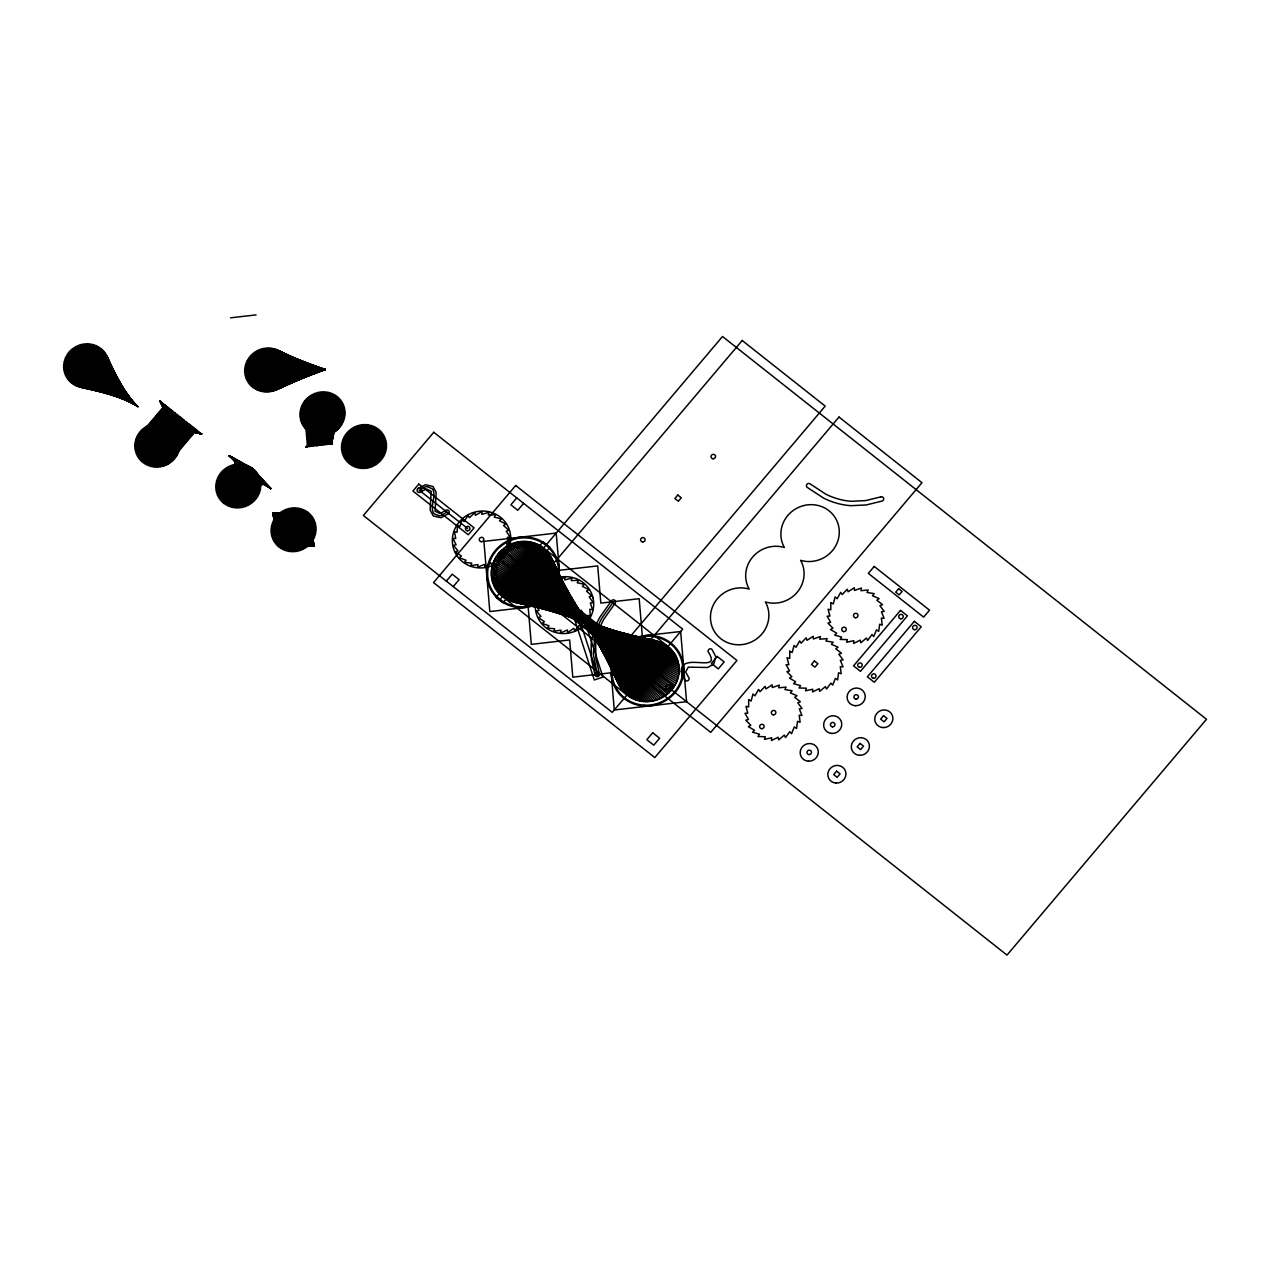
<?xml version="1.0" encoding="UTF-8"?>
<svg xmlns="http://www.w3.org/2000/svg" width="1270" height="1270" viewBox="0 0 1270 1270"><rect width="100%" height="100%" fill="white"/><g stroke="black" fill="none" stroke-linecap="round" stroke-linejoin="round"><path stroke-width="1.5" d="M332.47 393.557L331.518 444.008L310.69 432.975M238.538 508.079L239.633 463.947L234.331 507.889M333.724 394.16L331.518 444.008L311.928 433.61M174.911 458.613L177.133 414.512L139.335 459.184M237.125 508.095L239.633 463.947L239.951 507.968M334.915 394.827L331.518 444.008L309.515 432.276M540.512 590.74L540.02 597.916L537.385 597.138L538.734 604.139L535.94 604.028L539.051 610.425L536.305 610.997L540.988 616.379L538.448 617.585L544.385 621.617L542.211 623.395L549.053 625.824L547.386 628.063L554.688 628.745L553.625 631.285L560.943 630.158L560.562 632.873L567.42 630.015L567.738 632.698L573.722 628.301L574.707 630.809L579.438 625.142L581.041 627.301L584.216 620.712M235.728 508.032L239.633 463.947M336.074 395.573L331.518 444.008L313.182 434.165M173.974 459.676L178.371 415.496L140.224 460.216M337.185 396.399L331.518 444.008L308.388 431.483M232.95 507.651L239.22 463.613L244.11 507.143M338.233 397.272L331.518 444.008L314.484 434.657M172.99 460.692L180.038 416.814L137.858 434.689M339.217 398.224L331.518 444.008L307.308 430.641M231.584 507.349L239.22 463.613L242.745 507.492M340.138 399.224L331.518 444.008L306.292 429.72M230.251 506.936L238.808 463.296L245.459 506.698M544.846 589.582L546.259 582.501L548.767 583.597L548.338 576.453L551.085 576.897L548.831 570.151L551.625 569.913L547.703 563.975L550.355 563.07L545.005 558.324L547.386 556.816L540.941 553.561L542.877 551.545L535.75 549.973L537.131 547.561L529.765 547.799L530.495 545.147L523.335 547.148L523.383 544.433L516.906 548.084L516.239 545.465L510.858 550.545L509.54 548.195L505.571 554.371L503.682 552.434L501.38 559.324L499.031 557.927L498.538 565.102L495.903 564.324L497.253 571.325L494.459 571.214L497.57 577.612L494.824 578.183L499.491 583.565L496.951 584.771L502.904 588.804L500.729 590.598L507.571 593.026L505.904 595.265L513.207 595.932L512.143 598.487L519.462 597.36L519.081 600.059L525.939 597.202L526.256 599.9L532.225 595.487L533.225 597.995L537.94 592.328L539.559 594.487L542.719 587.899M586.343 622.395L587.74 615.299L590.264 616.41L589.82 609.267L592.566 609.711L590.312 602.948L593.106 602.726L589.185 596.789L591.852 595.884L586.502 591.137L588.867 589.629L582.422 586.375L584.359 584.343L577.231 582.787L578.612 580.374L571.246 580.596L571.976 577.961L564.832 579.961L564.864 577.247L558.387 580.898L557.736 578.279L552.339 583.359L551.021 581.009L547.053 587.184M228.949 506.46L238.395 462.963L248.079 505.571M340.979 400.288L331.518 444.008L315.817 435.054M171.926 461.629L181.689 418.132L138.62 433.499M227.679 505.904L237.982 462.629L249.333 504.904M226.457 505.269L237.141 461.978L251.698 503.333M225.282 504.555L236.315 461.327L253.857 501.491M224.155 503.777L235.49 460.661L255.778 499.428M329.216 444.278L341.773 401.415M170.815 462.518L183.769 419.767M542.861 592.137L545.163 585.248M342.471 402.574L326.914 444.532L300.387 409.654M371.189 467.217L382.651 438.134L367.236 424.593M169.656 463.344L186.261 421.735L141.303 430.228M369.84 467.662L382.651 438.134L365.839 424.482M343.106 403.781L324.866 444.77L300.752 408.321M368.459 468.011L382.651 438.134L364.442 424.466M367.078 468.297L382.651 438.134L363.029 424.529M343.646 405.019L322.818 445.008L301.18 407.003M168.45 464.09L189.579 424.355L153.448 467.074M365.665 468.487L382.651 438.134L361.617 424.688M321.294 445.183L344.122 406.305M364.268 468.598L382.651 438.134L360.22 424.91M362.855 468.614L382.651 438.134L358.838 425.228M319.5 445.389L344.503 407.606M361.442 468.551L382.651 438.134L357.473 425.64M368.633 424.783L357.076 441.071L372.507 466.693M318.23 445.532L344.805 408.94M360.045 468.408L382.651 438.134L356.14 426.117M316.69 445.706L345.011 410.289M358.664 468.17L382.651 438.134L354.838 426.672M369.999 425.053L357.076 441.071L373.793 466.09M138.525 458.105L175.895 413.528M135.017 442.5L165.925 405.654L179.88 447.246M134.747 445.23L167.18 406.638L179.657 448.612M143.272 462.963L181.277 417.798M145.574 464.455L183.356 419.433L139.446 432.356M150.717 466.534L187.5 422.719L142.319 429.26M156.258 467.296L191.23 425.672L145.732 426.704M157.655 467.265L192.072 426.323L146.955 425.99M163.243 466.328L194.977 428.625M135.287 441.134L165.513 405.32M136.525 454.549L172.99 411.242L177.276 455.12M141.176 461.2L179.213 416.163M154.845 467.233L190.405 425.021M159.067 467.154L192.897 426.99M135.636 439.801L165.1 405.003M134.731 446.611L168.005 407.289M136.017 453.279L172.148 410.575L136.065 438.483M137.779 456.962L175.054 412.877M146.812 465.09L184.594 420.418L140.335 431.276M149.384 466.138L186.674 422.069M160.48 466.963L193.723 427.641M167.195 464.756L196.628 429.943M446.326 581.12L452.199 574.183L459.105 579.644L453.247 586.581M516.747 497.888L510.873 504.825L517.779 510.286L523.653 503.364M499.554 600.059L722.519 336.502L1206.5 719.28L1006.999 955.103L523.018 572.31M134.826 443.865L166.767 406.305M134.81 447.977L168.831 407.956M135.588 451.993L171.323 409.924M144.399 463.74L182.531 418.782M152.067 466.852L188.754 423.704L143.415 428.339M165.91 465.36L196.215 429.609M134.985 449.326L169.672 408.607L178.959 451.294M135.239 450.675L170.498 409.273L178.467 452.596M137.112 455.771L174.228 412.226L176.562 456.327M142.192 462.121L180.451 417.147M161.861 466.693L194.548 428.292L149.542 424.783M164.592 465.884L195.802 429.276L150.876 424.307M357.315 467.868L382.651 438.134L353.568 427.323M148.082 465.645L185.849 421.402M613.315 602.028L601.901 618.077A75.565 72.263 -26.9 0 0 595.027 635.302L593.296 653.971L597.281 674.354L578.326 616.061M345.138 411.655L315.151 445.881L310.848 395.224M355.981 467.455L382.651 438.134L352.33 428.038M371.348 425.418L357.076 441.071L375.047 465.423M345.186 413.02L313.88 446.04L309.658 396.002M354.679 466.979L382.651 438.134L351.139 428.815M345.138 414.401L312.595 446.183L308.531 396.859M372.666 425.847L357.076 441.071L376.253 464.677M420.878 491.823L426.291 488.918L431.165 491.236L430.133 510.127L433.276 515.953L440.912 517.747L448.532 513.699A2.286 2.191 -26.9 0 0 448.596 510.572A2.286 2.191 -26.9 0 0 445.389 510.635L439.976 513.524L435.118 511.207L436.134 492.331L432.991 486.505L425.355 484.711L417.735 488.759M353.409 466.423L382.651 438.134L350.012 429.673M446.961 512.159L441.389 515.493A8.017 7.668 -26.9 0 1 438.848 515.683L434.261 513.842A5.858 5.604 -26.9 0 1 433.213 512.524C430.133 505.333 436.134 497.126 433.054 489.918A5.858 5.604 -26.9 0 0 432.006 488.617L427.418 486.775A8.017 7.668 -26.9 0 0 424.878 486.966L419.306 490.283L467.709 528.574M352.187 465.788L382.651 438.134L348.933 430.578M344.995 415.766L311.071 446.357L302.974 403.209M318.564 435.594L305.959 446.945L332.311 433.276M373.952 426.371L357.076 441.071L377.428 463.852M350.996 465.074L382.651 438.134L347.901 431.562M309.785 446.5L344.773 417.131M319.961 435.753L305.959 446.945L333.565 432.61M349.869 464.296L382.651 438.134L346.932 432.61M344.456 418.481L308.515 446.643L304.562 400.891M375.206 426.974L357.076 441.071L378.523 462.963M348.79 463.455L382.651 438.134L346.043 433.689M307.229 446.802L344.059 419.814M321.373 435.816L305.959 446.945L331.026 433.88M347.774 462.534L382.651 438.134L345.218 434.832M376.412 427.641L357.076 441.071L379.587 462.01M343.583 421.116L305.959 446.945L334.772 431.863M322.77 435.785L305.959 446.945L329.708 434.403M343.027 422.402L305.959 446.945L335.931 431.038M346.821 461.55L382.651 438.134L344.472 436.023M342.392 423.64L305.959 446.945L337.042 430.149M377.555 428.387L357.076 441.071L380.571 461.01M341.678 424.847L305.959 446.945L338.106 429.212M324.183 435.673L305.959 446.945L326.977 435.213M136.589 437.182L175.466 413.21L175.768 457.486M345.932 460.518L382.651 438.134L343.789 437.245M340.884 426.022L305.959 446.945L339.09 428.196M325.58 435.483L305.959 446.945L340.027 427.133M345.123 459.422L382.651 438.134L343.186 438.515M378.666 429.197L357.076 441.071L381.508 459.946M344.376 458.295L382.651 438.134L342.662 439.801M137.192 435.912L177.959 415.179M268.875 391.938L309.642 371.38L271.828 348.218M267.462 392.033L308.372 371.523M270.272 391.731L311.182 371.205L273.209 348.504M266.049 392.065L307.086 371.666M271.669 391.462L312.706 371.015M273.034 391.096L313.992 370.872M264.652 392.001L305.816 371.808M343.71 457.105L382.651 438.134L342.233 441.134M274.383 390.652L315.531 370.697M379.714 430.086L357.076 441.071L382.365 458.819M263.255 391.858L304.53 371.967M275.717 390.144L317.055 370.522M261.874 391.62L303.26 372.11L266.224 347.98M223.076 502.936L264.525 483.632L221.218 472.091M277.003 389.541L318.595 370.348M260.509 391.303L301.974 372.253L264.827 348.123M222.059 502.015L263.7 482.981L219.488 474.313M221.107 501.031L262.874 482.33L218.059 476.726M343.122 455.882L382.651 438.134L341.884 442.468M278.257 388.858L320.119 370.173M259.175 390.906L300.958 372.364M220.218 499.999L262.033 481.663L216.948 479.282M279.463 388.112L321.405 370.03L280.765 351.822M257.873 390.43L299.926 372.491M380.698 431.038L357.076 441.071L383.159 457.66M219.392 498.904L261.62 481.346L216.503 480.616M280.622 387.286L322.945 369.84L281.861 352.647M342.614 454.612L382.651 438.134L341.614 443.833M256.603 389.874L299.672 372.523L262.049 348.678M281.734 386.413L324.215 369.697M218.646 497.776L261.207 481.012L215.884 483.314M255.381 389.239L299.672 372.523L260.683 349.075M282.781 385.461L325.231 369.586L283.893 354.473M342.186 453.326L382.651 438.134L341.424 445.198M217.98 496.586L260.794 480.679L215.709 484.68M381.619 432.038L357.076 441.071L383.873 456.454M283.781 384.445L325.231 369.586L284.813 355.489M254.206 388.525L299.672 372.523L259.334 349.567M284.702 383.381L325.231 369.586L285.671 356.552M341.836 452.009L382.651 438.134L341.344 446.564M217.392 495.363L260.794 480.679L215.614 486.045M253.079 387.747L299.672 372.523L258.032 350.123M285.575 382.27L325.231 369.586L286.448 357.664M216.884 494.094L260.382 480.362L215.694 488.791M382.476 433.102L357.076 441.071L384.508 455.2M341.582 450.659L382.651 438.134L341.328 447.945M252 386.89L299.672 372.523L256.762 350.758M286.353 381.095L325.231 369.586L287.163 358.823M216.456 492.808L260.382 480.362L215.868 490.141M250.984 385.969L299.672 372.523L255.54 351.472M341.408 449.31L382.651 438.134M287.084 379.889L325.231 369.586L287.782 360.029M383.254 434.213L357.076 441.071L385.08 453.93M250.031 385L299.672 372.523L254.349 352.25M216.122 491.49L260.382 480.362M287.719 378.651L325.231 369.586L288.338 361.267M249.142 383.969L299.672 372.523L253.206 353.108M383.953 435.388L357.076 441.071L385.556 452.612M288.274 377.365L325.231 369.586L288.814 362.553M248.317 382.873L299.672 372.523L252.127 354.028M247.587 381.73L299.672 372.523L251.111 355.013M288.75 376.063L325.231 369.586L289.195 363.855M384.588 436.594L357.076 441.071L385.953 451.294M246.904 380.54L299.672 372.523L250.142 356.044M215.614 487.426L260.794 480.679M289.147 374.729L325.231 369.586L289.497 365.188M246.316 379.317L299.672 372.523L249.253 357.14M385.143 437.832L357.076 441.071L386.255 449.945M230.537 317.833L256.095 314.897M289.465 373.38L325.231 369.586L289.703 366.538M245.808 378.063L299.672 372.523L248.428 358.283M245.38 376.761L299.672 372.523L247.666 359.458M289.687 372.015L325.231 369.586L289.83 367.903M385.604 439.103L357.076 441.071L386.477 448.58M144.542 427.482L189.992 424.688M245.047 375.444L299.672 372.523L246.983 360.696M289.814 370.649L325.231 369.586L289.862 369.268M244.792 374.11L299.672 372.523L246.396 361.95M308.261 512.429L272.844 513.366L279.463 547.529M385.985 440.42L357.076 441.071L386.62 447.199M216.154 481.949L261.62 481.346M278.384 546.672L314.325 546.179L307.149 511.619M244.618 372.745L299.672 372.523L245.872 363.252M309.293 513.318L272.844 513.366L280.591 548.307M277.368 545.767L314.325 546.179L305.991 510.873M244.538 371.38L299.672 372.523L245.427 364.569M386.286 441.754L357.076 441.071L386.667 445.833M310.293 514.255L272.844 513.366L281.765 549.021M276.416 544.782L314.325 546.179L304.784 510.191M148.241 425.355L193.31 427.307M244.538 370.014L299.672 372.523L245.078 365.919M311.213 515.271L272.844 513.366L283.004 549.656M275.526 543.75L314.325 546.179L303.546 509.603M386.509 443.103L357.076 441.071L386.62 444.452M244.634 368.633L299.672 372.523L244.808 367.268M312.055 516.334L272.844 513.366L284.258 550.212M217.472 477.996L262.445 481.997M274.717 542.655L314.325 546.179L302.26 509.079M312.833 517.446L272.844 513.366L285.559 550.688M273.971 541.512L314.325 546.179L300.942 508.635M313.547 518.605L272.844 513.366L286.893 551.085M152.241 423.91L197.041 430.26M273.304 540.337L314.325 546.179L299.593 508.286M502.856 596.884L565.341 605.774L543.925 548.338M668.385 646.763L605.981 637.937L627.317 695.309M666.861 645.605L604.329 636.619L625.824 694.103M504.428 597.995L566.991 607.092L545.37 549.592M665.258 644.541L602.663 635.317L624.427 692.801M501.38 595.678L564.499 605.123L542.401 547.179M506.063 599.027L568.658 608.409L546.735 550.942M663.591 643.572L601.424 634.333L623.11 691.404M507.762 599.932L569.897 609.394L547.989 552.371M314.182 519.811L272.844 513.366L288.258 551.402M661.861 642.699L599.757 633.016L621.903 689.943M669.83 648.033L605.981 637.937L628.872 696.436M218.742 475.504L263.287 482.648M509.524 600.742L571.548 610.695L549.164 553.879M76.835 386.159L121.142 393.382M75.581 385.604L120.729 393.065L104.632 352.282M660.067 641.953L598.106 631.698L620.776 688.388M153.622 423.593L197.882 430.927M499.967 594.36L564.499 605.123L540.798 546.1M272.701 539.099L314.325 546.179L298.228 508M511.334 601.44L573.214 612.013L550.227 555.466M74.343 384.969L120.729 393.065L103.791 351.219M78.137 386.636L122.396 394.367M671.179 649.383L605.981 637.937L630.507 697.452M658.241 641.302L596.027 630.063L619.76 686.784M314.722 521.065L272.844 513.366L289.639 551.64M73.168 384.254L120.729 393.065L102.87 350.202M498.665 592.979L564.499 605.123L539.131 545.132M513.191 602.028L575.294 613.648L626.745 648.081M79.47 387.032L123.634 395.351M155.019 423.354L199.12 431.911M656.352 640.778L594.376 628.745L541.417 596.836M672.449 650.811L605.981 637.937L632.206 698.373M72.041 383.476L120.729 393.065L101.87 349.266M272.193 537.845L314.325 546.179L296.831 507.825M515.08 602.504L576.945 614.966L631.571 644.573M497.443 591.503L564.499 605.123L537.4 544.274M80.835 387.35L124.889 396.335M70.961 382.619L120.729 393.065L100.838 348.377M654.447 640.366L592.709 627.428L618.061 683.371M315.198 522.335L272.844 513.366L291.036 551.783M673.624 652.32L605.981 637.937L633.968 699.183M517.017 602.853L578.612 616.283L635.095 642.731M156.432 423.196L200.358 432.895M82.217 387.588L126.127 397.32M170.958 427.053L201.612 433.88L163.401 423.72M496.332 589.963L564.499 605.123L535.622 543.512M69.945 381.714L120.729 393.065L99.727 347.567M271.78 536.543L314.325 546.179L295.434 507.714M652.51 640.064L591.058 626.126L617.379 681.593M220.329 473.17L264.112 483.314M674.688 653.891L605.981 637.937L635.778 699.881M518.954 603.091L580.263 617.585L553.418 562.372M68.993 380.73L120.729 393.065L98.568 346.821M169.799 426.307L201.612 433.88L162.036 423.45M83.614 387.731L127.365 398.304M315.579 523.653L272.844 513.366L292.433 551.847M495.316 588.359L564.499 605.123L533.781 542.877M157.829 423.132L201.612 433.88L160.639 423.259M650.558 639.889L589.391 624.808L616.807 679.783M168.608 425.64L201.612 433.88L167.354 425.037M68.104 379.698L120.729 393.065L97.361 346.138M159.242 423.148L201.612 433.88M675.656 655.542L605.981 637.937L637.635 700.468M271.431 535.226L314.325 546.179L294.021 507.698M520.922 603.218L581.93 618.903L553.926 564.197M85.011 387.794L128.207 398.97M494.395 586.676L564.499 605.123L531.908 542.338M648.573 639.826L588.153 623.824L616.363 677.926M315.881 524.97L272.844 513.366L293.846 551.831M67.294 378.603L120.729 393.065L96.123 345.551M676.497 657.241L605.981 637.937L639.54 700.929M522.891 603.218L583.168 619.887L554.307 566.071M86.423 387.779L129.445 399.955M493.601 584.946L564.499 605.123L529.987 541.925M271.177 533.892L314.325 546.179M66.548 377.46L120.729 393.065L94.837 345.027M646.605 639.889L586.486 622.506L526.844 602.853M316.087 526.32L273.256 513.699L295.259 551.72M677.243 658.987L605.981 637.937L641.461 701.294M222.171 471.043L264.938 483.965M524.875 603.091L644.636 640.08M65.881 376.285L120.729 393.065L93.52 344.583M492.919 583.168L564.499 605.123L528.05 541.639M87.836 387.667L130.683 400.939M271.002 532.527L313.912 545.846L292.608 507.762M677.862 660.797L605.981 637.937L643.414 701.532M316.214 527.685L273.669 514.017L296.656 551.529M65.278 375.063L120.729 393.065L92.17 344.233M492.347 581.342L564.499 605.123L526.097 541.464M89.233 387.477L131.524 401.59M223.202 470.075L265.351 484.299M270.923 531.162L313.499 545.513L291.211 507.905M642.683 640.382L583.581 620.22L615.728 672.227M678.386 662.638L605.981 637.937L645.382 701.643M64.77 373.793L120.729 393.065L90.805 343.964M316.262 529.066L274.082 514.35L298.053 551.244M491.903 579.501L564.499 605.123L524.129 541.401M528.78 602.488L587.74 623.491L554.752 571.802M64.357 372.507L120.729 393.065L89.408 343.773M90.63 387.191L132.763 402.574M678.767 664.512L605.981 637.937L647.351 701.643M270.923 529.796L313.087 545.195L289.814 508.143M640.731 640.794L582.343 619.236L615.775 670.306M224.282 469.154L266.192 484.95M491.569 577.612L564.499 605.123L522.16 541.464M316.198 530.431L274.495 514.683L299.418 550.878M64.008 371.173L120.729 393.065L88.011 343.662M530.717 602.012L588.978 624.475L554.657 573.722M282.908 353.536L324.469 369.665M679.037 666.401L605.981 637.937L649.319 701.516M91.996 386.842L133.588 403.225M271.018 528.415L312.674 544.862L288.433 508.46M638.826 641.318L581.104 618.252L615.934 668.385M491.363 575.707L564.499 605.123L520.176 541.639M63.754 369.84L120.729 393.065L86.598 343.646M316.071 531.797L274.923 515.001L300.768 550.45M225.425 468.297L266.605 485.283M679.18 668.306L605.981 637.937L651.288 701.278M532.622 601.424L590.217 625.459L554.434 575.643M93.345 386.397L134.429 403.892M271.209 527.05L312.245 544.528L287.068 508.857M491.284 573.786L564.499 605.123L518.223 541.941M63.579 368.49L120.729 393.065L85.185 343.71M636.937 641.969L579.85 617.268L616.22 666.464M679.212 670.227L605.981 637.937L653.24 700.913M315.849 533.162L275.336 515.334L302.101 549.926M226.6 467.519L267.017 485.6M534.48 600.726L591.471 626.443L554.085 577.548M63.5 367.109L120.729 393.065L83.788 343.852M491.315 571.865L564.499 605.123L516.287 542.369M271.462 525.701L311.833 544.211L285.734 509.349M94.678 385.874L135.255 404.543L108.109 370.459M679.101 672.147L605.981 637.937L655.177 700.437M63.5 365.744L120.729 393.065L82.391 344.091M315.531 534.511L275.336 515.334L303.387 549.323M279.606 351.076L319.611 370.237M491.474 569.944L564.499 605.123L514.366 542.893M536.289 599.9L592.296 627.11L553.625 579.422M227.838 466.804L267.843 486.267M95.964 385.27L135.668 404.876M678.878 674.068L605.981 637.937L657.066 699.849M271.828 524.351L311.833 544.211L284.416 509.905M63.595 364.363L120.729 393.065L81.01 344.408M278.4 350.409L318.087 370.411M633.301 643.604L577.771 615.617L617.141 662.702M491.76 568.039L564.499 605.123L512.477 543.544M315.135 535.845L275.749 515.668L304.641 548.64M538.067 598.98L593.122 627.761L553.037 581.279M229.108 466.153L268.256 486.585M678.545 675.973L605.981 637.937L658.939 699.151M63.786 362.998L120.729 393.065L79.645 344.821M277.162 349.806L316.293 370.618M97.218 384.588L136.493 405.527L107.236 373.11M272.256 523.034L311.42 543.878L283.147 510.54M492.173 566.134L564.499 605.123L510.651 544.306M260.937 485.315L229.267 455.739L252.936 468.678M275.876 349.298L314.754 370.792M314.658 537.162L275.749 515.668L305.848 547.894M678.069 677.862L605.981 637.937L660.749 698.341M64.04 361.648L120.729 393.065L78.311 345.297M260.906 483.933L229.267 455.739L253.984 469.567M230.41 465.598L269.097 487.251M539.766 597.964L593.963 628.412L552.339 583.105M492.697 564.277L564.499 605.123L508.857 545.163M98.425 383.842L136.906 405.86M272.78 521.748L311.42 543.878L281.924 511.254M260.779 482.584L229.267 455.739L254.968 470.519M274.558 348.853L312.976 370.999M64.405 360.299L120.729 393.065L76.994 345.853M305.34 428.736L331.518 444.008L331.184 393.033M629.888 645.636L576.12 614.315L618.538 659.051M677.497 679.72L605.981 637.937L662.511 697.42M260.572 481.235L229.267 455.739L255.889 471.519M307.007 547.084L276.161 515.985L314.103 538.432M231.759 465.122L269.923 487.902M493.331 562.435L564.499 605.123L507.111 546.148M304.451 427.704L331.518 444.008L329.867 392.605M317.183 435.372L331.518 444.008L328.517 392.24M64.834 358.981L120.729 393.065L75.724 346.488M260.271 479.901L229.267 455.739L256.746 472.583M99.584 383.032L137.319 406.178L106.68 374.38M273.383 520.478L311.007 543.544L280.733 512.048M676.799 681.53L605.981 637.937L664.226 696.389M303.641 426.625L331.518 444.008L327.152 391.97M628.285 646.811L575.707 613.981L619.411 657.304M270.447 348.028L307.848 371.586M494.094 560.626L564.499 605.123L505.428 547.211M233.108 464.709L270.335 488.236M259.874 478.599L229.267 455.739L257.524 473.694M308.118 546.195L276.161 515.985L313.468 539.686M269.049 347.932L306.324 371.761M65.357 357.695L120.729 393.065L74.501 347.202M542.989 595.63L594.789 629.079L550.608 586.613M267.637 347.901L304.784 371.935M302.895 425.482L331.518 444.008L299.847 413.75M675.989 683.323L605.981 637.937L665.861 695.277M263.43 348.361L300.434 372.427M100.695 382.143L137.747 406.511L105.331 376.841M274.05 519.255L311.007 543.544L279.59 512.889M259.413 477.314L229.267 455.739L258.239 474.869M494.951 558.864L564.499 605.123L503.825 548.386M234.505 464.391L270.748 488.553L251.841 467.868M65.961 356.425L120.729 393.065L73.311 347.996M302.228 424.291L331.518 444.008L299.847 415.131M675.068 685.054L605.981 637.937L667.433 694.055M309.166 545.243L276.161 515.985L312.753 540.893M229.267 455.739L258.858 476.075M544.481 594.312L595.201 629.396L549.577 588.296M495.935 557.165L564.499 605.123L502.285 549.64M301.641 423.069L331.518 444.008L299.926 416.497M235.902 464.169L270.748 488.553L250.682 467.122M66.627 355.203L120.729 393.065L72.168 348.837M101.759 381.19L137.747 406.511L104.537 378M274.812 518.065L311.007 543.544L278.511 513.81M625.284 649.43L574.881 613.331L621.459 653.955M674.037 686.721L605.981 637.937L668.941 692.753M310.166 544.243L276.161 515.985L311.96 542.052M301.117 421.799L331.518 444.008L300.101 417.846M67.389 354.012L120.729 393.065L71.088 349.758M497.014 555.514L564.499 605.123L500.84 550.989M237.299 464.01L270.748 488.553L249.476 466.455M545.894 592.931L595.614 629.73L548.449 589.915M672.894 688.34L605.981 637.937L670.354 691.356M102.743 380.19L138.16 406.844L103.68 379.111M275.638 516.922L311.007 543.544L277.495 514.794M300.704 420.513L331.518 444.008L300.355 419.195M623.919 650.859L574.881 613.331L622.649 652.367M68.215 352.869L120.729 393.065L70.072 350.742M238.712 463.947L270.748 488.553L248.237 465.852M498.189 553.942L564.499 605.123L499.475 552.434M276.161 515.985L311.102 543.163M69.104 351.774L120.729 393.065M240.125 463.963L270.748 488.553L246.951 465.328M276.527 515.826L311.007 543.544M241.522 464.074L270.748 488.553L245.634 464.899M242.903 464.264L270.748 488.553L244.284 464.534M620.379 655.59L575.294 613.648L551.196 557.101M106.045 375.634L137.319 406.178M229.679 456.073L260.89 486.68M551.529 584.883L594.376 628.745L618.855 685.101M230.092 456.406L260.763 488.061M299.942 412.385L330.232 444.151L325.755 391.779M230.918 457.057L260.525 489.426M617.792 660.86L576.945 614.966L552.053 558.816M231.759 457.708L260.223 490.776M300.133 411.02L328.708 444.325L324.358 391.668M107.712 371.792L136.081 405.193M232.172 458.041L259.826 492.093M616.617 664.575L578.612 616.283L552.783 560.562M232.997 458.692L259.35 493.411M108.426 369.11L134.842 404.209M233.41 459.026L258.794 494.681M108.648 367.744L134.001 403.558M108.775 366.379L133.175 402.907M233.823 459.359L258.143 495.935M108.839 365.014L131.937 401.923M234.664 460.01L257.429 497.142M554.736 569.881L586.486 622.506L616.029 676.037M108.791 363.633L131.096 401.256M615.823 674.132L554.577 567.96M235.077 460.343L256.651 498.3M108.664 362.267L129.857 400.272M108.458 360.918L129.032 399.621M177.99 435.261L160.131 401.066L172.069 427.879M178.53 436.499L160.131 401.066L173.117 428.752M179.006 437.785L160.131 401.066L174.101 429.704M175.863 431.768L160.131 401.066L179.689 440.42M179.387 439.087L160.131 401.066L175.022 430.705M108.156 359.601L127.778 398.637M235.902 460.994L254.857 500.491M107.775 358.283L126.54 397.653M301.704 405.701L320.262 445.294M161.369 402.05L179.895 441.769M107.299 357.013L125.301 396.669M106.759 355.759L124.46 396.018M162.608 403.034L180.023 443.135M106.124 354.552L123.222 395.034M105.41 353.393L121.983 394.049M163.862 404.019L180.07 444.5M236.728 461.645L252.809 502.444M164.687 404.67L180.023 445.865M302.308 404.431L316.944 445.675M237.569 462.312L250.539 504.158M168.418 407.622L179.34 449.961M238.395 462.963L246.793 506.174M171.736 410.258L177.911 453.882M315.992 392.827L320.532 445.262M306.419 398.748L310.563 446.421M322.945 391.652L327.422 444.484M320.135 391.874L324.612 444.802M317.357 392.43L321.802 445.119M313.341 393.875L317.706 445.595M312.071 394.51L316.436 445.738M307.435 397.78L311.579 446.294M303.736 402.019L307.483 446.77M321.532 391.716L325.898 444.659M318.738 392.112L323.088 444.976M314.658 393.303L318.992 445.452M305.451 399.796L309.277 446.564M239.22 463.613L241.348 507.778M592.836 634.841A77.851 74.454 -26.9 0 1 599.916 617.125L611.616 600.631A2.286 2.191 -26.9 0 1 614.807 600.329A2.286 2.191 -26.9 0 1 614.997 603.44L603.917 619.046A73.295 70.088 -26.9 0 0 597.233 635.762A59.69 57.087 -26.9 0 0 595.693 644.525L595.9 658.273L599.154 672.719A2.286 2.191 -26.9 0 1 597.662 675.545A2.286 2.191 -26.9 0 1 594.82 674.179L591.391 658.844L591.185 644.207A64.326 61.516 -26.9 0 1 592.836 634.841M629.666 650.875A4.572 4.381 -26.9 0 1 630.19 657.066A4.572 4.381 -26.9 0 1 623.792 657.812M748.681 699.77L748.649 706.945L745.966 706.326L747.76 713.216L744.966 713.28L748.49 719.455L745.776 720.185L750.808 725.265L748.347 726.63L754.539 730.282L752.491 732.187L759.492 734.187L757.968 736.521L765.318 736.743L764.413 739.346L771.668 737.775L771.446 740.489L778.129 737.235L778.621 739.886L784.32 735.139L785.479 737.568L789.829 731.631L791.575 733.695L794.322 726.932L796.56 728.488L797.512 721.344L800.1 722.281L799.211 715.185L801.973 715.47L799.29 708.882L802.053 708.485L797.75 702.802L800.37 701.754L794.702 697.357L796.989 695.706L790.337 692.864L792.131 690.721L784.908 689.594L786.13 687.118L778.764 687.8L779.32 685.117L772.303 687.546L772.16 684.832L765.937 688.88L765.096 686.308L760.031 691.69L758.571 689.435L754.983 695.833L752.983 694.007L751.11 701.024L748.681 699.77M789.765 651.208L789.734 658.384L787.035 657.781L788.845 664.67L786.051 664.734L789.575 670.909L786.86 671.639L791.877 676.719L789.416 678.085L795.623 681.736L793.559 683.641L800.56 685.641L799.036 687.975L806.386 688.197L805.482 690.801L812.736 689.229L812.53 691.944L819.198 688.689L819.69 691.34L825.389 686.594L826.548 689.023L830.897 683.085L832.66 685.133L835.39 678.386L837.628 679.926L838.581 672.783L841.169 673.735L840.28 666.639L843.042 666.925L840.359 660.336L843.137 659.924L838.819 654.256L841.438 653.193L835.771 648.811L838.057 647.16L831.405 644.303L833.215 642.175L825.976 641.048L827.199 638.572L819.833 639.239L820.404 636.556L813.387 639L813.244 636.286L807.006 640.318L806.18 637.762L801.1 643.144L799.64 640.89L796.068 647.271L794.052 645.462L792.194 652.462L789.765 651.208M830.834 602.663L830.802 609.838L828.103 609.219L829.913 616.109L827.119 616.172L830.644 622.348L827.929 623.094L832.945 628.158L830.485 629.523L836.692 633.174L834.628 635.095L841.629 637.095L840.105 639.413L847.455 639.635L846.566 642.239L853.805 640.683L853.599 643.398L860.282 640.128L860.758 642.795L866.457 638.048L867.616 640.477L871.982 634.54L873.728 636.587L876.475 629.841L878.713 631.38L879.665 624.237L882.237 625.173L881.348 618.093L884.11 618.363L881.428 611.791L884.206 611.378L879.904 605.711L882.507 604.647L876.856 600.25L879.126 598.599L872.474 595.757L874.284 593.614L867.045 592.503L868.267 590.01L860.917 590.693L861.473 588.01L854.456 590.439L854.313 587.74L848.074 591.772L847.249 589.201L842.185 594.598L840.708 592.328L837.136 598.726L835.12 596.916L833.263 603.917L830.834 602.663M681.276 671.56L682.212 676.164L685.228 680.339A2.286 2.191 -26.9 0 0 688.435 680.275A2.286 2.191 -26.9 0 0 688.499 677.148L685.705 671.989L688.276 667.163L707.628 667.48L713.74 664.194L715.851 656.701L711.962 649.414A2.286 2.191 -26.9 0 0 708.755 649.478A2.286 2.191 -26.9 0 0 708.708 652.589C722.011 674.227 680.593 651.335 681.276 671.56M481.886 511.619L481.854 514.334L488.998 512.334L488.267 514.985L495.649 514.747L494.268 517.16L501.396 518.731L499.459 520.748L505.904 524.018L503.523 525.526L508.873 530.257L506.206 531.162L510.127 537.099L507.349 537.337L509.587 544.084L506.857 543.639L507.286 550.783L504.777 549.688L503.364 556.768L501.237 555.085L498.078 561.673L496.459 559.514L491.744 565.182L490.744 562.689L484.759 567.087L484.457 564.404L477.583 567.245L477.98 564.547L470.662 565.674L471.726 563.118L464.407 562.451L466.074 560.213L459.248 557.784L461.423 556.006L455.47 551.974L458.01 550.751L453.342 545.37L456.089 544.798L452.977 538.401L455.755 538.512L454.406 531.511L457.057 532.289L457.549 525.113L459.883 526.526L462.201 519.62L464.074 521.557L468.058 515.382L469.376 517.731L474.758 512.667L475.425 515.271L481.886 511.619M433.769 432.276L363.363 515.493L612.267 712.359L682.673 629.126L433.769 432.276M418.782 484.092L412.909 491.03L468.233 534.765L474.091 527.828L418.782 484.092M515.699 485.489L433.546 582.581L654.796 757.571L736.949 660.479L515.699 485.489M543.036 541.83L496.094 597.329L502.999 602.79L549.942 547.306L543.036 541.83M522.764 569.214L519.827 572.675L523.288 575.421L526.209 571.944L522.764 569.214M742.204 340.503L530.987 590.185L613.95 655.812L825.182 406.114L742.204 340.503M677.815 495.046L674.878 498.523L678.339 501.253L681.276 497.792L677.815 495.046M839.01 417.052L627.777 666.75L710.74 732.361L921.972 482.679L839.01 417.052M652.701 732.758L646.843 739.696L653.748 745.172L659.622 738.235L652.701 732.758M717.248 656.479L711.375 663.4L718.296 668.877L724.154 661.94L717.248 656.479M874.189 566.436L868.331 573.373L923.639 617.125L929.513 610.187L874.189 566.436M814.419 660.971L811.482 664.448L814.943 667.179L817.88 663.702L814.419 660.971M898.652 588.677L895.715 592.153L899.176 594.884L902.113 591.423L898.652 588.677M900.493 610.394L853.551 665.877L860.457 671.338L907.399 615.855L900.493 610.394M914.321 621.332L867.378 676.815L874.284 682.276L921.226 626.793L914.321 621.332M836.612 771.144L833.691 774.605L837.136 777.351L840.073 773.875L836.612 771.144M860.092 743.394L857.155 746.871L860.615 749.602L863.552 746.141L860.092 743.394M883.555 715.661L880.618 719.122L884.079 721.852L887.016 718.391L883.555 715.661M581.311 610.425L572.643 613.362L594.312 679.99L602.964 677.053L581.311 610.425M880.777 496.887L865.807 500.57L851.694 501.285A59.69 57.087 -26.9 0 1 842.74 500.094A73.295 70.088 -26.9 0 1 825.802 494.189L810.165 483.933A2.286 2.191 -26.9 0 0 806.974 484.235A2.286 2.191 -26.9 0 0 807.164 487.347L823.674 498.157A77.851 74.454 -26.9 0 0 841.629 504.412A64.326 61.516 -26.9 0 0 851.186 505.682L866.235 504.952L882.126 501.047A2.286 2.191 -26.9 0 0 883.618 498.237A2.286 2.191 -26.9 0 0 880.777 496.887M556.212 533.082L483.902 541.385L489.823 611.553L528.177 607.139L531.304 644.366L569.658 639.953L572.802 677.164L611.14 672.767L614.283 709.978L686.578 701.675L680.656 631.507L642.318 635.905L639.175 598.694L600.837 603.107L597.694 565.896L559.356 570.293L556.212 533.082M668.004 646.478L543.56 548.037A32.02 30.623 -26.9 0 0 498.824 553.18A32.02 30.623 -26.9 0 0 502.475 596.582L626.935 695.023A32.02 30.623 -26.9 0 0 671.671 689.88A32.02 30.623 -26.9 0 0 668.004 646.478M616.426 639.239L561.102 595.487A5.493 5.255 -26.9 0 0 553.434 596.376A5.493 5.255 -26.9 0 0 554.069 603.822L609.378 647.557A5.493 5.255 -26.9 0 0 617.045 646.684A5.493 5.255 -26.9 0 0 616.426 639.239M671.147 683.689L505.206 552.434A4.572 4.381 -26.9 0 0 498.824 553.18A4.572 4.381 -26.9 0 0 499.348 559.371L665.274 690.61A4.572 4.381 -26.9 0 0 671.671 689.88A4.572 4.381 -26.9 0 0 671.147 683.689M644.398 706.025A36.592 34.988 -26.9 0 0 680.307 654.59A36.592 34.988 -26.9 0 0 617.712 651.605A36.592 34.988 -26.9 0 0 644.398 706.025M713.089 458.74A2.286 2.191 -26.9 0 0 715.343 455.533A2.286 2.191 -26.9 0 0 711.422 455.343A2.286 2.191 -26.9 0 0 713.089 458.74M642.683 541.972A2.286 2.191 -26.9 0 0 644.922 538.766A2.286 2.191 -26.9 0 0 641.017 538.575A2.286 2.191 -26.9 0 0 642.683 541.972M803.735 505.571A29.464 28.178 -26.9 0 0 784.368 547.497A29.464 28.178 -26.9 0 0 752.602 557.101A29.464 28.178 -26.9 0 0 749.173 589.105A29.464 28.178 -26.9 0 0 710.501 615.76A29.464 28.178 -26.9 0 0 746.03 643.858A29.464 28.178 -26.9 0 0 765.381 601.932A29.464 28.178 -26.9 0 0 797.147 592.328A29.464 28.178 -26.9 0 0 800.592 560.324A29.464 28.178 -26.9 0 0 839.248 533.654A29.464 28.178 -26.9 0 0 803.735 505.571M761.683 728.694A2.286 2.191 -26.9 0 0 763.921 725.487A2.286 2.191 -26.9 0 0 760.016 725.297A2.286 2.191 -26.9 0 0 761.683 728.694M773.414 714.835A2.286 2.191 -26.9 0 0 775.653 711.613A2.286 2.191 -26.9 0 0 771.747 711.422A2.286 2.191 -26.9 0 0 773.414 714.835M843.82 631.603A2.286 2.191 -26.9 0 0 846.074 628.38A2.286 2.191 -26.9 0 0 842.153 628.206A2.286 2.191 -26.9 0 0 843.82 631.603M855.567 617.728A2.286 2.191 -26.9 0 0 857.806 614.521A2.286 2.191 -26.9 0 0 853.884 614.331A2.286 2.191 -26.9 0 0 855.567 617.728M859.679 667.337A2.286 2.191 -26.9 0 0 862.012 664.178A2.286 2.191 -26.9 0 0 858.107 663.892A2.286 2.191 -26.9 0 0 859.679 667.337M900.811 618.792A2.286 2.191 -26.9 0 0 903.065 615.585A2.286 2.191 -26.9 0 0 899.144 615.394A2.286 2.191 -26.9 0 0 900.811 618.792M873.506 678.275A2.286 2.191 -26.9 0 0 875.84 675.116A2.286 2.191 -26.9 0 0 871.934 674.83A2.286 2.191 -26.9 0 0 873.506 678.275M914.654 629.73A2.286 2.191 -26.9 0 0 916.892 626.523A2.286 2.191 -26.9 0 0 912.971 626.332A2.286 2.191 -26.9 0 0 914.654 629.73M836.104 783.066A9.144 8.747 -26.9 0 0 845.09 770.207A9.144 8.747 -26.9 0 0 829.437 769.461A9.144 8.747 -26.9 0 0 836.104 783.066M859.584 755.317A9.144 8.747 -26.9 0 0 868.553 742.458A9.144 8.747 -26.9 0 0 852.916 741.712A9.144 8.747 -26.9 0 0 859.584 755.317M883.047 727.583A9.144 8.747 -26.9 0 0 892.032 714.724A9.144 8.747 -26.9 0 0 876.379 713.978A9.144 8.747 -26.9 0 0 883.047 727.583M809.038 754.57A2.286 2.191 -26.9 0 0 811.276 751.364A2.286 2.191 -26.9 0 0 807.371 751.173A2.286 2.191 -26.9 0 0 809.038 754.57M808.45 761.19A9.144 8.747 -26.9 0 0 817.435 748.332A9.144 8.747 -26.9 0 0 801.783 747.586A9.144 8.747 -26.9 0 0 808.45 761.19M832.501 726.837A2.286 2.191 -26.9 0 0 834.739 723.614A2.286 2.191 -26.9 0 0 830.834 723.424A2.286 2.191 -26.9 0 0 832.501 726.837M831.929 733.441A9.144 8.747 -26.9 0 0 840.899 720.582A9.144 8.747 -26.9 0 0 825.246 719.836A9.144 8.747 -26.9 0 0 831.929 733.441M855.964 699.087A2.286 2.191 -26.9 0 0 858.218 695.881A2.286 2.191 -26.9 0 0 854.297 695.69A2.286 2.191 -26.9 0 0 855.964 699.087M855.393 705.707A9.144 8.747 -26.9 0 0 864.378 692.848A9.144 8.747 -26.9 0 0 848.725 692.102A9.144 8.747 -26.9 0 0 855.393 705.707M564.309 607.33A2.286 2.191 -26.9 0 0 566.563 604.107A2.286 2.191 -26.9 0 0 562.642 603.933A2.286 2.191 -26.9 0 0 564.309 607.33M481.346 541.703A2.286 2.191 -26.9 0 0 483.584 538.496A2.286 2.191 -26.9 0 0 479.679 538.305A2.286 2.191 -26.9 0 0 481.346 541.703M593.011 597.932A29.464 28.178 -26.9 0 0 550.64 580.581A29.464 28.178 -26.9 0 0 541.925 549.973A29.464 28.178 -26.9 0 0 509.159 547.783A29.464 28.178 -26.9 0 0 483.171 511.064A29.464 28.178 -26.9 0 0 453.025 546.687A29.464 28.178 -26.9 0 0 495.395 564.039A29.464 28.178 -26.9 0 0 504.126 594.662A29.464 28.178 -26.9 0 0 536.877 596.852A29.464 28.178 -26.9 0 0 562.864 633.571A29.464 28.178 -26.9 0 0 593.011 597.932M419.052 492.49A2.286 2.191 -26.9 0 0 421.386 489.331A2.286 2.191 -26.9 0 0 417.481 489.045A2.286 2.191 -26.9 0 0 419.052 492.49M519.938 607.6A36.592 34.988 -26.9 0 0 555.863 556.165A36.592 34.988 -26.9 0 0 493.252 553.18A36.592 34.988 -26.9 0 0 519.938 607.6M578.136 618.268A2.286 2.191 -26.9 0 0 580.39 615.045A2.286 2.191 -26.9 0 0 576.469 614.87A2.286 2.191 -26.9 0 0 578.136 618.268M467.519 530.765A2.286 2.191 -26.9 0 0 469.757 527.558A2.286 2.191 -26.9 0 0 465.852 527.367A2.286 2.191 -26.9 0 0 467.519 530.765M597.091 676.561A2.286 2.191 -26.9 0 0 599.345 673.354A2.286 2.191 -26.9 0 0 595.424 673.163A2.286 2.191 -26.9 0 0 597.091 676.561M668.02 689.356A2.286 2.191 -26.9 0 0 670.274 686.133A2.286 2.191 -26.9 0 0 666.353 685.959A2.286 2.191 -26.9 0 0 668.02 689.356M605.79 640.144A2.286 2.191 -26.9 0 0 608.044 636.921A2.286 2.191 -26.9 0 0 604.123 636.746A2.286 2.191 -26.9 0 0 605.79 640.144M502.079 558.117A2.286 2.191 -26.9 0 0 504.333 554.895A2.286 2.191 -26.9 0 0 500.412 554.72A2.286 2.191 -26.9 0 0 502.079 558.117M605.552 642.35A4.572 4.381 -26.9 0 0 610.108 635.952A4.572 4.381 -26.9 0 0 602.297 635.508A4.572 4.381 -26.9 0 0 605.552 642.35M564.07 609.536A4.572 4.381 -26.9 0 0 568.627 603.139A4.572 4.381 -26.9 0 0 560.816 602.694A4.572 4.381 -26.9 0 0 564.07 609.536M647.287 672.957A2.286 2.191 -26.9 0 0 649.526 669.734A2.286 2.191 -26.9 0 0 645.605 669.544A2.286 2.191 -26.9 0 0 647.287 672.957M571.23 612.791A2.286 2.191 -26.9 0 0 573.468 609.584A2.286 2.191 -26.9 0 0 569.563 609.394A2.286 2.191 -26.9 0 0 571.23 612.791M557.403 601.869A2.286 2.191 -26.9 0 0 559.641 598.646A2.286 2.191 -26.9 0 0 555.736 598.456A2.286 2.191 -26.9 0 0 557.403 601.869M570.992 614.997A4.572 4.381 -26.9 0 0 575.548 608.616A4.572 4.381 -26.9 0 0 567.722 608.171A4.572 4.381 -26.9 0 0 570.992 614.997M557.165 604.06A4.572 4.381 -26.9 0 0 561.705 597.678A4.572 4.381 -26.9 0 0 553.895 597.233A4.572 4.381 -26.9 0 0 557.165 604.06M626.539 656.542A2.286 2.191 -26.9 0 0 628.777 653.336A2.286 2.191 -26.9 0 0 624.872 653.145A2.286 2.191 -26.9 0 0 626.539 656.542M522.827 574.516A2.286 2.191 -26.9 0 0 525.066 571.309A2.286 2.191 -26.9 0 0 521.16 571.119A2.286 2.191 -26.9 0 0 522.827 574.516M644.477 705.152A35.687 34.115 -26.9 0 0 679.482 655.003A35.687 34.115 -26.9 0 0 618.458 652.082A35.687 34.115 -26.9 0 0 644.477 705.152M520.017 606.711A35.687 34.115 -26.9 0 0 555.038 556.562A35.687 34.115 -26.9 0 0 493.998 553.656A35.687 34.115 -26.9 0 0 520.017 606.711"/></g></svg>
